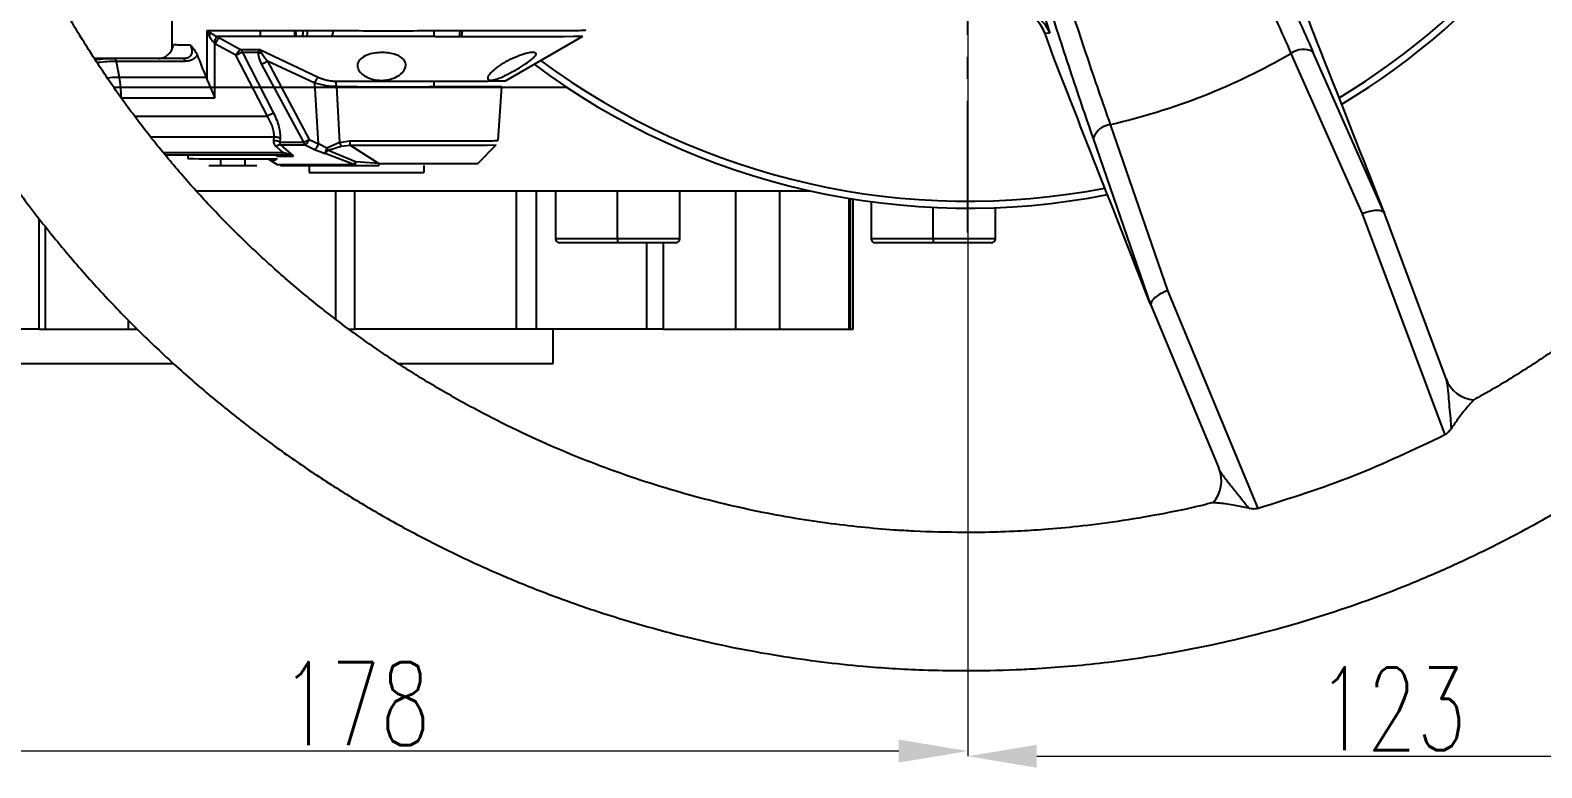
# Model space of a CAD drawing. Header units: millimetres. Extents: x 2063 to 4500, y 825 to 2548.
# Drawn here: x 3079 to 3297.8, y 1162.6 to 1269.4 of the extents above; entities that cross this region are included whole.
import ezdxf

# ---------------------------------------------------------------- set-up
doc = ezdxf.new("R2010")
doc.units = ezdxf.units.MM
doc.linetypes.add('CENTER2', pattern=[28.575, 19.05, -3.175, 3.175, -3.175])
doc.layers.add('2细线层', color=4, linetype='Continuous', lineweight=35)
doc.layers.add('AM_5', color=3, linetype='Continuous', lineweight=25)
doc.styles.add('SLDTEXTSTYLE1', font='txt.shx', dxfattribs={"width": 0.7, "bigfont": 'gbcbig.shx'})
doc.dimstyles.new('SLDDIMSTYLE12$0', dxfattribs={"dimtxt": 12, "dimasz": 10, "dimexe": 0, "dimexo": 0.0625, "dimgap": 0.875, "dimtad": 1, "dimdec": 1, "dimlfac": 1.8, "dimrnd": 1e-09, "dimzin": 12, "dimdsep": 46, "dimtxsty": 'SLDTEXTSTYLE1', "dimcen": 0.09, "dimdle": 8.16, "dimclrd": 3, "dimclre": 3, "dimadec": 0, "dimazin": 3, "dimtfac": 1, "dimtdec": 1, "dimtofl": 0, "dimtmove": 0, "dimatfit": 3, "dimfxl": 0, "dimfrac": 2, "dimtolj": 1, "dimlwd": 5, "dimlwe": 5, "dimarcsym": 0})

# ---------------------------------------------------------------- blocks, each defined once
blk = doc.blocks.new('*U44')
at = {"layer": '2细线层', "color": 0, "linetype": 'CENTER2', "lineweight": -3, "transparency": 16777216}
blk.add_line((-108.5, 0), (-21, 0), dxfattribs=at)
blk = doc.blocks.new('*D69')
at = {"layer": 'AM_5', "color": 3, "lineweight": 5, "transparency": 16777216}
blk.add_line((3214.72, 1348.6), (3214.72, 1164.32), dxfattribs=at)
at = {"layer": 'AM_5', "color": 3, "linetype": 'Continuous', "lineweight": 5, "transparency": 16777216}
for p, q in [((3337.5, 1314.14), (3337.5, 1164.32)), ((3224.72, 1164.32), (3327.5, 1164.32))]:
    blk.add_line(p, q, dxfattribs=at)
at = {"layer": 'AM_5', "color": 3, "transparency": 16777216}
for points in [[(3224.72, 1165.98), (3224.72, 1162.65), (3214.72, 1164.32)], [(3327.5, 1165.98), (3327.5, 1162.65), (3337.5, 1164.32)]]:
    blk.add_solid(points, dxfattribs=at)
at = {"layer": 'Defpoints', "color": 0, "transparency": 16777216}
for p in [(3214.72, 1348.67), (3337.5, 1314.2), (3337.5, 1164.32)]:
    blk.add_point(p, dxfattribs=at)
at = {"layer": 'AM_5', "color": 0, "transparency": 16777216, "insert": (3276.11, 1171.19), "char_height": 12, "attachment_point": 5, "rotation": 360, "style": 'SLDTEXTSTYLE1'}
blk.add_mtext('\\A1;123', dxfattribs=at)
blk = doc.blocks.new('*D70')
at = {"layer": 'AM_5', "color": 3, "lineweight": 5, "transparency": 16777216}
blk.add_line((3214.74, 1348.16), (3214.74, 1165.07), dxfattribs=at)
at = {"layer": 'AM_5', "color": 3, "linetype": 'Continuous', "lineweight": 5, "transparency": 16777216}
for p, q in [((3037.5, 1274.37), (3037.5, 1165.07)), ((3204.74, 1165.07), (3047.5, 1165.07))]:
    blk.add_line(p, q, dxfattribs=at)
at = {"layer": 'AM_5', "color": 3, "transparency": 16777216}
for points in [[(3047.5, 1166.73), (3047.5, 1163.4), (3037.5, 1165.07)], [(3204.74, 1166.73), (3204.74, 1163.4), (3214.74, 1165.07)]]:
    blk.add_solid(points, dxfattribs=at)
at = {"layer": 'Defpoints', "color": 0, "transparency": 16777216}
for p in [(3214.74, 1348.23), (3037.5, 1274.43), (3037.5, 1165.07)]:
    blk.add_point(p, dxfattribs=at)
at = {"layer": 'AM_5', "color": 0, "transparency": 16777216, "insert": (3126.12, 1171.94), "char_height": 12, "attachment_point": 5, "rotation": 360, "style": 'SLDTEXTSTYLE1'}
blk.add_mtext('\\A1;178', dxfattribs=at)
blk = doc.blocks.new('*D51')
at = {"layer": 'AM_5', "color": 3, "linetype": 'Continuous', "lineweight": 5, "transparency": 16777216}
for p, q in [((3214.66, 1348.67), (2890.28, 1348.67)), ((2890.28, 1241.22), (2890.28, 1338.67))]:
    blk.add_line(p, q, dxfattribs=at)
at = {"layer": 'AM_5', "color": 3, "lineweight": 5, "transparency": 16777216}
blk.add_line((2921.52, 1231.22), (2890.28, 1231.22), dxfattribs=at)
at = {"layer": 'AM_5', "color": 3, "transparency": 16777216}
for points in [[(2888.61, 1338.67), (2891.94, 1338.67), (2890.28, 1348.67)], [(2888.61, 1241.22), (2891.94, 1241.22), (2890.28, 1231.22)]]:
    blk.add_solid(points, dxfattribs=at)
at = {"layer": 'Defpoints', "color": 0, "transparency": 16777216}
for p in [(2890.28, 1348.67), (3214.72, 1348.67), (2921.59, 1231.22)]:
    blk.add_point(p, dxfattribs=at)
at = {"layer": 'AM_5', "color": 0, "transparency": 16777216, "insert": (2883.4, 1289.94), "char_height": 12, "attachment_point": 5, "rotation": 90, "style": 'SLDTEXTSTYLE1'}
blk.add_mtext('\\A1;115', dxfattribs=at)

msp = doc.modelspace()

# ---------------------------------------------------------------- linework, layer by layer
at = {"color": 7, "linetype": 'Continuous', "lineweight": 25}
for p, q in [((3222.257, 1282.652), (3226.592, 1268.998)), ((3099.496, 1270.852), (3099.496, 1266.597)), ((3104.648, 1262.183), (3104.648, 1269.393)), ((3104.93, 1268.64), (3104.648, 1269.393)), ((3104.648, 1269.393), (3105.138, 1269.016)), ((3112.348, 1268.512), (3112.348, 1269.376)), ((3117.271, 1269.37), (3117.271, 1268.506)), ((3137.496, 1268.679), (3137.491, 1269.367)), ((3105.752, 1267.476), (3105.577, 1267.66)), ((3105.752, 1259.648), (3105.752, 1267.476)), ((3108.794, 1265.796), (3105.752, 1267.476)), ((3106.075, 1268.524), (3106.422, 1268.341)), ((3106.422, 1268.341), (3109.451, 1266.661)), ((3137.496, 1268.502), (3137.496, 1268.673)), ((3147.794, 1262.095), (3158.995, 1268.563)), ((3226.592, 1268.998), (3225.925, 1268.963)), ((3227.23, 1265.281), (3225.925, 1268.963)), ((3097.585, 1265.346), (3088.334, 1265.341)), ((3088.338, 1265.335), (3091.22, 1265.314)), ((3101.168, 1265.32), (3091.22, 1265.314)), ((3101.389, 1264.918), (3091.44, 1264.912)), ((3091.44, 1264.912), (3091.909, 1262.642)), ((3101.585, 1265.367), (3101.213, 1265.289)), ((3113.336, 1256.986), (3108.794, 1265.796)), ((3109.629, 1266.474), (3109.451, 1266.661)), ((3109.758, 1266.227), (3109.629, 1266.474)), ((3109.758, 1266.227), (3114.247, 1257.418)), ((3112.159, 1266.52), (3111.996, 1266.222)), ((3112.244, 1266.655), (3112.159, 1266.52)), ((3112.159, 1266.52), (3112.382, 1266.46)), ((3112.244, 1266.655), (3120.715, 1262.611)), ((3112.382, 1266.46), (3112.244, 1266.655)), ((3112.557, 1266.071), (3112.382, 1266.46)), ((3120.211, 1261.781), (3113.36, 1264.956)), ((3113.36, 1264.956), (3119.393, 1253.63)), ((3261.502, 1266.074), (3271.825, 1242.834)), ((3275.027, 1242.982), (3264.698, 1266.303)), ((3091.909, 1262.642), (3104.467, 1262.65)), ((3104.467, 1262.65), (3104.648, 1262.183)), ((3118.62, 1253.234), (3112.473, 1264.559)), ((3091.097, 1261.166), (3156.68, 1261.166)), ((3091.097, 1261.166), (3156.68, 1261.166)), ((3120.729, 1252.965), (3120.211, 1261.781)), ((3123.351, 1261.263), (3123.763, 1253.17)), ((3137.496, 1261.265), (3137.496, 1262.06)), ((3146.747, 1253.448), (3147.296, 1261.299)), ((3092.184, 1259.64), (3105.752, 1259.648)), ((3094.141, 1256.974), (3113.336, 1256.986)), ((3096.47, 1253.978), (3114.32, 1253.989)), ((3114.283, 1253.408), (3114.32, 1253.989)), ((3115.188, 1253.821), (3115.162, 1253.239)), ((3241.24, 1229.67), (3232.903, 1253.775)), ((3243.679, 1231.744), (3235.391, 1255.786)), ((3098.261, 1251.716), (3115.582, 1251.727)), ((3115.582, 1251.727), (3114.606, 1252.581)), ((3115.162, 1253.239), (3118.62, 1253.234)), ((3115.221, 1252.826), (3117.111, 1251.174)), ((3116.084, 1251.595), (3115.582, 1251.727)), ((3117.111, 1251.174), (3116.084, 1251.595)), ((3118.823, 1252.82), (3120.181, 1252.155)), ((3119.393, 1253.63), (3120.729, 1252.965)), ((3120.181, 1252.155), (3121.692, 1251.562)), ((3121.969, 1252.356), (3120.729, 1252.965)), ((3123.763, 1253.17), (3121.969, 1252.356)), ((3121.969, 1252.356), (3122.011, 1252.212)), ((3126.085, 1250.354), (3122.051, 1252.073)), ((3123.763, 1253.17), (3125.252, 1253.414)), ((3124.024, 1252.655), (3125.324, 1252.778)), ((3125.324, 1252.778), (3129.471, 1250.114)), ((3143.789, 1250.144), (3146.457, 1252.813)), ((3110.139, 1251.325), (3098.576, 1251.318)), ((3101.848, 1251.32), (3101.848, 1250.839)), ((3104.884, 1249.839), (3106.616, 1249.845)), ((3106.616, 1249.845), (3106.616, 1250.825)), ((3106.616, 1249.845), (3110.08, 1249.845)), ((3110.08, 1250.825), (3110.08, 1249.845)), ((3110.08, 1249.845), (3111.812, 1249.839)), ((3115.362, 1251.328), (3110.139, 1251.325)), ((3113.442, 1250.83), (3114.752, 1250.005)), ((3116.065, 1251.329), (3115.362, 1251.328)), ((3115.421, 1251.354), (3116.073, 1251.338)), ((3115.883, 1251.329), (3116.065, 1251.329)), ((3116.065, 1251.329), (3116.329, 1251.29)), ((3116.329, 1251.29), (3117.111, 1251.174)), ((3119.399, 1249.838), (3119.399, 1248.838)), ((3125.857, 1249.975), (3121.692, 1251.562)), ((3126.01, 1249.841), (3125.989, 1249.822)), ((3125.989, 1249.822), (3129.472, 1249.823)), ((3126.033, 1249.907), (3126.01, 1249.841)), ((3126.085, 1250.354), (3126.061, 1250.074)), ((3129.471, 1250.114), (3126.085, 1250.354)), ((3129.471, 1250.114), (3133.435, 1250.115)), ((3135.981, 1249.83), (3135.981, 1248.83)), ((3103.025, 1246.166), (3191.945, 1246.166)), ((3123.271, 1227.547), (3123.271, 1246.166)), ((3125.986, 1226.166), (3125.986, 1246.166)), ((3149.357, 1246.166), (3149.357, 1226.166)), ((3152.238, 1246.166), (3152.238, 1226.166)), ((3155.047, 1246.166), (3155.047, 1239.266)), ((3173.047, 1239.266), (3173.047, 1246.166)), ((3181.173, 1226.166), (3181.173, 1246.166)), ((3187.533, 1226.166), (3187.533, 1246.166)), ((3197.775, 1226.166), (3197.775, 1245.043)), ((3198.16, 1226.166), (3198.16, 1244.981)), ((3200.721, 1244.604), (3200.721, 1239.266)), ((3218.721, 1239.266), (3218.721, 1243.742)), ((3271.825, 1242.834), (3283.763, 1210.833)), ((3283.965, 1218.974), (3274.966, 1243.177)), ((3080.308, 1226.166), (3080.308, 1242.117)), ((3081.223, 1226.166), (3081.223, 1240.958)), ((3164.047, 1238.666), (3155.647, 1238.666)), ((3164.047, 1239.266), (3164.047, 1238.666)), ((3172.447, 1238.666), (3164.047, 1238.666)), ((3168.205, 1238.666), (3168.205, 1226.166)), ((3170.623, 1238.666), (3170.623, 1226.166)), ((3209.721, 1238.666), (3201.321, 1238.666)), ((3209.721, 1239.266), (3209.721, 1238.666)), ((3218.121, 1238.666), (3209.721, 1238.666)), ((3241.153, 1229.854), (3251.066, 1206.011)), ((3256.757, 1200.192), (3243.679, 1231.744)), ((3080.308, 1226.166), (3028.171, 1226.166)), ((3080.308, 1226.166), (3081.223, 1226.166)), ((3081.223, 1226.166), (3093.219, 1226.166)), ((3093.219, 1226.166), (3093.219, 1227.43)), ((3093.219, 1226.166), (3094.479, 1226.166)), ((3125.108, 1226.166), (3125.986, 1226.166)), ((3149.357, 1226.166), (3125.986, 1226.166)), ((3152.238, 1226.166), (3149.357, 1226.166)), ((3168.205, 1226.166), (3152.238, 1226.166)), ((3154.721, 1221.166), (3154.721, 1226.166)), ((3170.623, 1226.166), (3168.205, 1226.166)), ((3170.623, 1226.166), (3181.173, 1226.166)), ((3181.173, 1226.166), (3187.533, 1226.166)), ((3187.533, 1226.166), (3197.535, 1226.166)), ((3197.535, 1226.166), (3197.775, 1226.166)), ((3197.775, 1226.166), (3198.16, 1226.166)), ((2962.166, 1221.166), (3099.734, 1221.166)), ((3132.299, 1221.166), (3154.721, 1221.166))]:
    msp.add_line(p, q, dxfattribs=at)
at = {"color": 8, "linetype": 'Continuous', "lineweight": 25}
for p, q in [((3164.047, 1239.266), (3164.047, 1246.166)), ((3197.535, 1226.166), (3197.535, 1245.082)), ((3209.721, 1239.266), (3209.721, 1243.785)), ((3155.047, 1239.266), (3164.047, 1239.266)), ((3164.047, 1239.266), (3173.047, 1239.266)), ((3200.721, 1239.266), (3209.721, 1239.266)), ((3209.721, 1239.266), (3218.721, 1239.266))]:
    msp.add_line(p, q, dxfattribs=at)
at = {"color": 7, "linetype": 'Continuous', "lineweight": 25, "flags": 128}
for points in [[(3119.117, 1269.358), (3119.078, 1268.883), (3119.019, 1268.477)], [(3141.13, 1268.505), (3141.187, 1268.897), (3141.226, 1269.364)], [(3091.22, 1265.314), (3091.251, 1265.307), (3091.283, 1265.286), (3091.313, 1265.253), (3091.343, 1265.207), (3091.37, 1265.149), (3091.396, 1265.08), (3091.419, 1265.001), (3091.44, 1264.912)], [(3111.996, 1266.222), (3111.7, 1266.223), (3111.409, 1266.224), (3111.122, 1266.224), (3110.84, 1266.225), (3110.563, 1266.225), (3110.289, 1266.226), (3110.021, 1266.227), (3109.758, 1266.227)], [(3090.199, 1262.559), (3090.898, 1262.613), (3091.909, 1262.642)], [(3123.179, 1262.059), (3124.553, 1262.058), (3125.958, 1262.057), (3127.386, 1262.057), (3128.826, 1262.056), (3130.27, 1262.056), (3131.71, 1262.057), (3133.136, 1262.057), (3134.539, 1262.058)]]:
    msp.add_lwpolyline(points, dxfattribs=at)
at = {"color": 7, "linetype": 'Continuous', "lineweight": 25}
for centre, radius, start, end in [((3214.721, 1348.666), 104, 301.1344, 340.78162), ((3214.721, 1348.666), 105, 301.04134, 340.97173), ((3142.302, 3394.975), 2126.477, 269.874039, 270.449805), ((3091.233, 1244.968), 20.345, 90.03668, 97.54673), ((3091.453, 1244.937), 19.976, 90.03668, 97.56628), ((3120.043, 5509.036), 4242.388, 269.85695, 269.894675), ((3214.721, 1348.666), 104, 233.5234, 281.00798), ((3214.495, 1347.098), 93.672, 282.88972, 300.12054), ((3263.286, 1263.579), 3.068, 62.60529, 125.56074), ((3076.926, 1259.753), 15.259, 359.57667, 10.91491), ((3214.721, 1348.666), 105, 233.28608, 281.10857), ((3130.978, 4175.266), 2914.012, 269.850034, 270.320855), ((3137.561, 2537.729), 1275.675, 269.864263, 270.459581), ((3235.785, 1252.754), 3.058, 97.39752, 160.49784), ((3124.193, 5150.338), 3897.522, 269.868101, 269.921049), ((3131.85, 3687.604), 2434.835, 269.84643, 270.343727), ((3108.441, 2419.474), 1168.654, 269.676774, 270.313028), ((3123.378, 2371.507), 1121.535, 269.559285, 270.126636), ((3120.523, 2747.517), 1496.347, 269.785585, 269.869384), ((3135.994, 2174.974), 924.863, 269.841485, 270.482886), ((3129.695, 5556.189), 4307.364, 269.863044, 270.083616), ((3155.647, 1239.266), 0.6, 180, 270), ((3172.447, 1239.266), 0.6, 270, 0), ((3201.321, 1239.266), 0.6, 180, 270), ((3218.121, 1239.266), 0.6, 270, 0), ((3288.359, 1220.55), 4.668, 199.7383, 265.47923), ((3246.777, 1204.167), 4.668, 317.52481, 23.27152)]:
    msp.add_arc(centre, radius, start, end, dxfattribs=at)
msp.add_ellipse((3129.496, 1274.685), major_axis=(15.33, -38.74), ratio=0.6656463, start_param=4.677315, end_param=4.7599615, dxfattribs=at)
for points, knots in [([(3214.929, 1517.398), (3212.368, 1517.373), (3208.788, 1517.338), (3203.519, 1517.059), (3199.054, 1516.724), (3193.738, 1516.158), (3188.169, 1515.385), (3182.356, 1514.375), (3176.384, 1513.119), (3170.308, 1511.608), (3164.17, 1509.837), (3158.005, 1507.803), (3151.842, 1505.504), (3145.705, 1502.939), (3139.617, 1500.108), (3133.597, 1497.014), (3127.664, 1493.66), (3121.835, 1490.048), (3116.125, 1486.182), (3110.55, 1482.068), (3105.123, 1477.711), (3099.857, 1473.116), (3094.766, 1468.292), (3089.861, 1463.244), (3085.154, 1457.981), (3080.656, 1452.511), (3076.378, 1446.843), (3072.329, 1440.986), (3068.52, 1434.949), (3064.958, 1428.743), (3061.653, 1422.379), (3058.612, 1415.866), (3055.843, 1409.217), (3053.352, 1402.443), (3051.147, 1395.555), (3049.232, 1388.566), (3047.614, 1381.489), (3046.296, 1374.335), (3045.283, 1367.118), (3044.579, 1359.851), (3044.186, 1352.547), (3044.107, 1345.219), (3044.344, 1337.881), (3044.898, 1330.546), (3045.77, 1323.228), (3046.96, 1315.941), (3048.469, 1308.699), (3050.294, 1301.514), (3052.434, 1294.401), (3054.888, 1287.374), (3057.653, 1280.445), (3060.725, 1273.629), (3064.103, 1266.938), (3067.78, 1260.386), (3071.754, 1253.986), (3076.019, 1247.751), (3080.57, 1241.693), (3085.402, 1235.824), (3090.509, 1230.158), (3095.886, 1224.705), (3101.332, 1219.658), (3106.806, 1215.006), (3112.264, 1210.736), (3117.889, 1206.694), (3123.67, 1202.885), (3129.598, 1199.317), (3135.66, 1195.995), (3141.846, 1192.925), (3148.143, 1190.112), (3154.536, 1187.56), (3161.011, 1185.274), (3167.549, 1183.257), (3174.124, 1181.515), (3180.697, 1180.05), (3187.191, 1178.868), (3193.48, 1177.971), (3199.004, 1177.388), (3203.887, 1177.02), (3208.711, 1176.78), (3214.685, 1176.663), (3220.202, 1176.774), (3225.471, 1177.045), (3229.936, 1177.383), (3235.252, 1177.948), (3240.821, 1178.721), (3246.634, 1179.731), (3252.605, 1180.987), (3258.681, 1182.498), (3264.819, 1184.269), (3270.985, 1186.303), (3277.148, 1188.602), (3283.285, 1191.168), (3289.373, 1193.998), (3295.393, 1197.092), (3301.325, 1200.446), (3307.155, 1204.059), (3312.864, 1207.924), (3318.44, 1212.038), (3323.867, 1216.396), (3329.133, 1220.99), (3334.224, 1225.814), (3339.129, 1230.862), (3343.836, 1236.125), (3348.334, 1241.595), (3352.612, 1247.263), (3356.661, 1253.12), (3360.47, 1259.157), (3364.032, 1265.363), (3367.337, 1271.728), (3370.38, 1278.24), (3373.141, 1284.891), (3375.479, 1291.173), (3376.757, 1295.278), (3377.32, 1297.087)], [0, 0, 0, 0, 0.01020738, 0.01427401, 0.02103699, 0.02805607, 0.03558666, 0.0434511, 0.05157826, 0.05991132, 0.06840986, 0.07704394, 0.08579098, 0.09463359, 0.10355821, 0.11255405, 0.12161242, 0.13072624, 0.1398897, 0.14909794, 0.15834689, 0.16763314, 0.17695375, 0.18630622, 0.19568842, 0.20509849, 0.21453484, 0.22399606, 0.23348097, 0.24298851, 0.25251779, 0.26206801, 0.27163852, 0.28122873, 0.29083816, 0.30046642, 0.31011319, 0.31977821, 0.32946132, 0.33916239, 0.34888138, 0.35861831, 0.36837328, 0.37814642, 0.38793798, 0.39774825, 0.40757761, 0.41742653, 0.42729557, 0.4371854, 0.4470968, 0.45703069, 0.46698816, 0.47697044, 0.48697902, 0.49701559, 0.50708218, 0.51718117, 0.52731537, 0.53748817, 0.54770366, 0.5569145, 0.56612256, 0.57532659, 0.5845258, 0.59371913, 0.60290519, 0.61208206, 0.62124705, 0.63039624, 0.63952364, 0.64861966, 0.65766788, 0.66663751, 0.67546331, 0.68397889, 0.69196332, 0.69760555, 0.70350123, 0.71121989, 0.72142727, 0.72549391, 0.73225688, 0.73927596, 0.74680655, 0.754671, 0.76279816, 0.77113122, 0.77962976, 0.78826384, 0.79701087, 0.80585349, 0.81477811, 0.82377394, 0.83283231, 0.84194614, 0.85110959, 0.86031783, 0.86956679, 0.87885303, 0.88817364, 0.89752611, 0.90690831, 0.91631839, 0.92575473, 0.93521596, 0.94470086, 0.95420841, 0.96373768, 0.97328791, 0.98285841, 0.99244862, 1, 1, 1, 1]), ([(3323.08, 1450.99), (3324.04, 1449.99), (3326.53, 1447.397), (3330.311, 1442.984), (3334.443, 1437.781), (3338.343, 1432.376), (3342.013, 1426.789), (3345.439, 1421.028), (3348.614, 1415.104), (3351.527, 1409.029), (3354.172, 1402.815), (3356.54, 1396.472), (3358.625, 1390.015), (3360.42, 1383.456), (3361.919, 1376.808), (3363.118, 1370.084), (3364.012, 1363.298), (3364.598, 1356.464), (3364.871, 1349.596), (3364.83, 1342.709), (3364.473, 1335.816), (3363.798, 1328.932), (3362.804, 1322.072), (3361.493, 1315.25), (3359.864, 1308.481), (3357.918, 1301.779), (3355.658, 1295.16), (3353.086, 1288.636), (3350.205, 1282.223), (3347.019, 1275.936), (3343.531, 1269.787), (3339.746, 1263.791), (3335.67, 1257.962), (3331.307, 1252.313), (3326.663, 1246.857), (3321.744, 1241.608), (3316.735, 1236.752), (3311.68, 1232.28), (3306.622, 1228.182), (3301.395, 1224.306), (3296.001, 1220.675), (3291.525, 1217.877), (3288.801, 1216.381), (3287.974, 1215.927)], [0, 0, 0, 0, 0.0151775, 0.0393292, 0.0635604, 0.0878663, 0.1122429, 0.1366868, 0.161195, 0.1857649, 0.2103945, 0.2350819, 0.2598255, 0.2846241, 0.3094766, 0.3343824, 0.3593409, 0.3843518, 0.409415, 0.4345306, 0.4596989, 0.4849206, 0.5101965, 0.5355275, 0.5609152, 0.5863611, 0.6118672, 0.6374358, 0.6630699, 0.6887726, 0.714548, 0.7404006, 0.7663359, 0.7923603, 0.8184816, 0.8447092, 0.8710544, 0.8948026, 0.918543, 0.942272, 0.9659875, 0.9896862, 1, 1, 1, 1]), ([(3214.112, 1196.709), (3211.712, 1196.746), (3208.353, 1196.798), (3203.411, 1197.102), (3199.221, 1197.459), (3194.234, 1198.05), (3189.013, 1198.85), (3183.567, 1199.887), (3177.979, 1201.171), (3172.3, 1202.71), (3166.571, 1204.508), (3160.828, 1206.568), (3155.097, 1208.892), (3149.405, 1211.48), (3143.773, 1214.33), (3138.222, 1217.44), (3132.769, 1220.806), (3127.431, 1224.426), (3122.225, 1228.292), (3117.166, 1232.401), (3112.268, 1236.745), (3107.545, 1241.318), (3103.009, 1246.111), (3098.673, 1251.117), (3094.549, 1256.326), (3090.646, 1261.73), (3086.977, 1267.317), (3083.551, 1273.078), (3080.376, 1279.002), (3077.463, 1285.077), (3074.818, 1291.292), (3072.45, 1297.634), (3070.365, 1304.091), (3068.57, 1310.65), (3067.07, 1317.299), (3065.872, 1324.023), (3064.975, 1330.808), (3064.4, 1337.642), (3064.125, 1343.709), (3064.177, 1347.493), (3064.198, 1348.986)], [0, 0, 0, 0, 0.0302952, 0.0423856, 0.0624901, 0.08336, 0.1057536, 0.1291426, 0.1533151, 0.1781023, 0.2033838, 0.2290707, 0.2550958, 0.2814075, 0.3079654, 0.3347376, 0.3616982, 0.3888263, 0.4161047, 0.4435189, 0.4710571, 0.4987089, 0.526466, 0.5543209, 0.5822674, 0.6103001, 0.6384144, 0.6666062, 0.6948723, 0.7232096, 0.7516156, 0.7800883, 0.8086258, 0.8372268, 0.86589, 0.8946146, 0.9234, 0.9522458, 0.9811519, 1, 1, 1, 1]), ([(3253.135, 1284.553), (3253.826, 1283.068), (3255.237, 1280.036), (3257.341, 1275.428), (3259.465, 1270.71), (3260.815, 1267.639), (3261.502, 1266.074)], [0, 0, 0, 0, 0.2354209, 0.48057, 0.7354347, 1, 1, 1, 1]), ([(3255.742, 1285.797), (3256.533, 1284.123), (3258.109, 1280.787), (3260.404, 1275.83), (3262.622, 1270.966), (3264.006, 1267.856), (3264.698, 1266.303)], [0, 0, 0, 0, 0.2514799, 0.5012785, 0.7507527, 1, 1, 1, 1]), ([(3274.966, 1243.177), (3272.365, 1249.796), (3267.72, 1261.616), (3263.047, 1273.508), (3260.991, 1278.74)], [0, 0, 0, 0, 0.5600002, 1, 1, 1, 1]), ([(3232.903, 1253.775), (3232.349, 1255.383), (3231.243, 1258.602), (3229.549, 1263.672), (3227.846, 1268.863), (3226.724, 1272.378), (3226.161, 1274.141)], [0, 0, 0, 0, 0.2492462, 0.4987214, 0.7485201, 1, 1, 1, 1]), ([(3235.391, 1255.786), (3234.828, 1257.4), (3233.722, 1260.567), (3232.059, 1265.466), (3230.455, 1270.271), (3229.419, 1273.451), (3228.911, 1275.008)], [0, 0, 0, 0, 0.2645644, 0.5194287, 0.7645782, 1, 1, 1, 1]), ([(3220.992, 1272.447), (3221.692, 1272.421), (3223.092, 1272.371), (3224.686, 1271.504), (3225.905, 1270.383), (3226.363, 1269.46), (3226.592, 1268.998)], [0, 0, 0, 0, 0.2499493, 0.4997481, 0.749457, 1, 1, 1, 1]), ([(3225.925, 1268.963), (3225.586, 1269.641), (3225.001, 1270.811), (3223.743, 1271.718), (3223.073, 1272.01), (3222.947, 1272.065)], [0, 0, 0, 0, 0.5280154, 0.9113192, 1, 1, 1, 1]), ([(3104.648, 1269.393), (3105.706, 1269.39), (3107.822, 1269.384), (3111.869, 1269.376), (3116.402, 1269.371), (3121.353, 1269.367), (3126.551, 1269.365), (3131.841, 1269.364), (3137.058, 1269.366), (3142.043, 1269.37), (3146.641, 1269.376), (3150.712, 1269.383), (3154.128, 1269.392), (3156.798, 1269.401), (3158.58, 1269.412), (3159.469, 1269.421), (3159.402, 1269.427), (3159.38, 1269.429)], [0, 0, 0, 0, 0.0689655, 0.1379311, 0.2068966, 0.2758622, 0.3448277, 0.4137933, 0.4827588, 0.5517244, 0.6206899, 0.6896555, 0.758621, 0.8275866, 0.8965521, 0.9655176, 1, 1, 1, 1]), ([(3117.417, 1269.37), (3117.422, 1269.241), (3117.432, 1269.005), (3117.475, 1268.718), (3117.51, 1268.569), (3117.525, 1268.505)], [0, 0, 0, 0, 0.4100606, 0.74872632, 1, 1, 1, 1]), ([(3118.487, 1269.369), (3118.484, 1269.28), (3118.475, 1269.055), (3118.429, 1268.762), (3118.386, 1268.582), (3118.368, 1268.505)], [0, 0, 0, 0, 0.273688, 0.687255, 1, 1, 1, 1]), ([(3122.834, 1269.366), (3122.827, 1269.255), (3122.806, 1268.938), (3122.708, 1268.673), (3122.646, 1268.502)], [0, 0, 0, 0, 0.35209391, 1, 1, 1, 1]), ([(3141.468, 1268.506), (3141.488, 1268.6), (3141.536, 1268.838), (3141.575, 1269.136), (3141.582, 1269.339), (3141.583, 1269.37)], [0, 0, 0, 0, 0.3601585, 0.9005151, 1, 1, 1, 1]), ([(3097.585, 1265.346), (3097.703, 1265.353), (3097.936, 1265.365), (3098.298, 1265.47), (3098.642, 1265.636), (3099.097, 1265.969), (3099.562, 1266.564), (3099.687, 1267.063), (3099.757, 1267.343)], [0, 0, 0, 0, 0.0980067, 0.1918298, 0.2920342, 0.399514, 0.6638623, 1, 1, 1, 1]), ([(3102.181, 1267.325), (3102.289, 1267.044), (3102.483, 1266.542), (3102.376, 1265.943), (3102.103, 1265.612), (3101.863, 1265.448), (3101.665, 1265.394), (3101.58, 1265.371)], [0, 0, 0, 0, 0.3799305, 0.6784143, 0.7999061, 0.9131646, 1, 1, 1, 1]), ([(3102.181, 1267.325), (3102.373, 1267.127), (3102.728, 1266.759), (3103.042, 1266.133), (3103.187, 1265.845)], [0, 0, 0, 0, 0.5406043, 1, 1, 1, 1]), ([(3104.93, 1268.64), (3104.976, 1268.706), (3105.069, 1268.838), (3105.115, 1268.956), (3105.138, 1269.016)], [0, 0, 0, 0, 0.4999991, 1, 1, 1, 1]), ([(3105.577, 1267.66), (3105.464, 1267.79), (3105.201, 1268.092), (3105.029, 1268.441), (3104.93, 1268.64)], [0, 0, 0, 0, 0.4289776, 1, 1, 1, 1]), ([(3105.138, 1269.016), (3105.294, 1268.916), (3105.569, 1268.739), (3105.922, 1268.589), (3106.075, 1268.524)], [0, 0, 0, 0, 0.56842111, 1, 1, 1, 1]), ([(3105.577, 1267.66), (3105.624, 1267.755), (3105.722, 1267.95), (3105.867, 1268.214), (3105.994, 1268.423), (3106.048, 1268.491), (3106.075, 1268.524)], [0, 0, 0, 0, 0.2432277, 0.5000045, 0.7567789, 1, 1, 1, 1]), ([(3105.752, 1267.476), (3105.805, 1267.575), (3105.916, 1267.778), (3106.106, 1268.049), (3106.287, 1268.256), (3106.378, 1268.313), (3106.422, 1268.341)], [0, 0, 0, 0, 0.2423329, 0.4999383, 0.7575772, 1, 1, 1, 1]), ([(3137.627, 1268.502), (3136.195, 1268.502), (3133.333, 1268.5), (3128.905, 1268.5), (3124.503, 1268.5), (3120.209, 1268.503), (3116.122, 1268.506), (3112.342, 1268.511), (3108.909, 1268.517), (3107.019, 1268.522), (3106.075, 1268.524)], [0, 0, 0, 0, 0.1250002, 0.2500004, 0.3750005, 0.5000006, 0.6250005, 0.7500004, 0.8750002, 1, 1, 1, 1]), ([(3101.58, 1265.371), (3101.562, 1265.365), (3101.439, 1265.323), (3101.293, 1265.321), (3101.168, 1265.32)], [0, 0, 0, 0, 0.1469409, 1, 1, 1, 1]), ([(3101.168, 1265.32), (3101.19, 1265.319), (3101.212, 1265.319), (3101.232, 1265.292), (3101.232, 1265.292)], [0, 0, 0, 0, 0.9902361, 1, 1, 1, 1]), ([(3101.232, 1265.292), (3101.252, 1265.269), (3101.293, 1265.223), (3101.347, 1265.094), (3101.375, 1264.977), (3101.389, 1264.918)], [0, 0, 0, 0, 0.331135, 0.6655675, 1, 1, 1, 1]), ([(3103.187, 1265.845), (3103.089, 1265.705), (3102.898, 1265.431), (3102.466, 1265.141), (3101.96, 1264.953), (3101.583, 1264.93), (3101.389, 1264.918)], [0, 0, 0, 0, 0.2643559, 0.5182914, 0.7521507, 1, 1, 1, 1]), ([(3109.451, 1266.661), (3109.407, 1266.632), (3109.316, 1266.572), (3109.139, 1266.364), (3108.954, 1266.095), (3108.846, 1265.894), (3108.794, 1265.796)], [0, 0, 0, 0, 0.2425915, 0.5000001, 0.7574087, 1, 1, 1, 1]), ([(3109.758, 1266.227), (3109.696, 1266.207), (3109.571, 1266.166), (3109.322, 1266.061), (3109.052, 1265.934), (3108.879, 1265.841), (3108.794, 1265.796)], [0, 0, 0, 0, 0.2443748, 0.5000003, 0.7556255, 1, 1, 1, 1]), ([(3111.996, 1266.222), (3111.994, 1266.115), (3111.991, 1265.886), (3112.119, 1265.319), (3112.326, 1264.874), (3112.473, 1264.559)], [0, 0, 0, 0, 0.205768, 0.4381197, 1, 1, 1, 1]), ([(3112.557, 1266.071), (3112.457, 1266.084), (3112.254, 1266.109), (3112.083, 1266.184), (3111.996, 1266.222)], [0, 0, 0, 0, 0.4911669, 1, 1, 1, 1]), ([(3112.473, 1264.559), (3112.534, 1264.579), (3112.658, 1264.62), (3112.887, 1264.716), (3113.129, 1264.83), (3113.284, 1264.914), (3113.36, 1264.956)], [0, 0, 0, 0, 0.2454955, 0.5000002, 0.7545047, 1, 1, 1, 1]), ([(3113.36, 1264.956), (3113.194, 1265.143), (3112.948, 1265.418), (3112.678, 1265.797), (3112.596, 1265.982), (3112.557, 1266.071)], [0, 0, 0, 0, 0.5250925, 0.7733354, 1, 1, 1, 1]), ([(3133.244, 1263.82), (3133.08, 1263.575), (3132.752, 1263.082), (3131.783, 1262.521), (3130.68, 1262.208), (3129.618, 1262.141), (3128.617, 1262.286), (3127.737, 1262.601), (3126.99, 1263.08), (3126.46, 1263.716), (3126.328, 1264.337), (3126.513, 1264.937), (3126.993, 1265.472), (3127.928, 1265.932), (3129.086, 1266.181), (3130.246, 1266.221), (3131.302, 1266.09), (3132.21, 1265.81), (3132.924, 1265.384), (3133.361, 1264.813), (3133.421, 1264.264), (3133.286, 1263.925), (3133.244, 1263.82)], [0, 0, 0, 0, 0.0630873, 0.1264409, 0.1716731, 0.2170721, 0.2586063, 0.3010345, 0.3488827, 0.4046229, 0.4677415, 0.5043275, 0.5626365, 0.6211682, 0.6738653, 0.7209892, 0.765716, 0.8111393, 0.8597724, 0.9135175, 0.9733138, 1, 1, 1, 1]), ([(3152.102, 1265.713), (3151.943, 1265.543), (3151.625, 1265.203), (3150.694, 1264.533), (3149.521, 1263.796), (3148.168, 1263.052), (3146.954, 1262.496), (3146.048, 1262.21), (3145.489, 1262.168), (3145.221, 1262.332), (3145.23, 1262.597), (3145.424, 1262.989), (3145.895, 1263.529), (3146.867, 1264.282), (3148.126, 1265.025), (3149.505, 1265.653), (3150.725, 1266.065), (3151.607, 1266.243), (3152.114, 1266.222), (3152.301, 1266.048), (3152.168, 1265.825), (3152.102, 1265.713)], [0, 0, 0, 0, 0.0572959, 0.1144064, 0.1768523, 0.2429092, 0.3066203, 0.3511087, 0.3957411, 0.4371029, 0.4799762, 0.5018932, 0.5637013, 0.6253391, 0.691324, 0.755612, 0.8133895, 0.8639885, 0.9099509, 0.954615, 1, 1, 1, 1]), ([(3241.153, 1229.854), (3238.561, 1236.448), (3233.934, 1248.223), (3229.278, 1260.069), (3227.23, 1265.281)], [0, 0, 0, 0, 0.5600004, 1, 1, 1, 1]), ([(3120.211, 1261.781), (3120.249, 1261.87), (3120.325, 1262.051), (3120.459, 1262.295), (3120.595, 1262.496), (3120.675, 1262.573), (3120.715, 1262.611)], [0, 0, 0, 0, 0.2469575, 0.5031703, 0.7576949, 1, 1, 1, 1]), ([(3120.715, 1262.611), (3121.114, 1262.462), (3121.711, 1262.238), (3122.566, 1262.083), (3122.975, 1262.067), (3123.179, 1262.059)], [0, 0, 0, 0, 0.5029054, 0.7521632, 1, 1, 1, 1]), ([(3104.648, 1262.183), (3104.808, 1261.789), (3105.14, 1260.967), (3105.557, 1260.1), (3105.75, 1259.652), (3105.752, 1259.648)], [0, 0, 0, 0, 0.4777794, 0.9949854, 1, 1, 1, 1]), ([(3123.351, 1261.263), (3122.852, 1261.285), (3121.795, 1261.331), (3120.759, 1261.625), (3120.211, 1261.781)], [0, 0, 0, 0, 0.47138522, 1, 1, 1, 1]), ([(3114.247, 1257.418), (3114.186, 1257.395), (3114.062, 1257.35), (3113.826, 1257.244), (3113.576, 1257.12), (3113.415, 1257.03), (3113.336, 1256.986)], [0, 0, 0, 0, 0.2450752, 0.4999959, 0.754919, 1, 1, 1, 1]), ([(3114.32, 1253.989), (3114.315, 1254.222), (3114.304, 1254.694), (3114.042, 1255.725), (3113.619, 1256.482), (3113.336, 1256.986)], [0, 0, 0, 0, 0.2446516, 0.496463, 1, 1, 1, 1]), ([(3114.247, 1257.418), (3114.554, 1256.752), (3115.122, 1255.517), (3115.167, 1254.356), (3115.188, 1253.821)], [0, 0, 0, 0, 0.5395057, 1, 1, 1, 1]), ([(3114.32, 1253.989), (3114.394, 1253.993), (3114.546, 1254.001), (3114.777, 1253.972), (3115, 1253.914), (3115.126, 1253.852), (3115.188, 1253.821)], [0, 0, 0, 0, 0.2424887, 0.4944093, 0.7492399, 1, 1, 1, 1]), ([(3115.162, 1253.239), (3115.1, 1253.27), (3114.975, 1253.333), (3114.751, 1253.392), (3114.515, 1253.421), (3114.36, 1253.412), (3114.283, 1253.408)], [0, 0, 0, 0, 0.2465016, 0.5000043, 0.7535047, 1, 1, 1, 1]), ([(3114.606, 1252.581), (3114.508, 1252.692), (3114.3, 1252.929), (3114.289, 1253.242), (3114.283, 1253.408)], [0, 0, 0, 0, 0.4714528, 1, 1, 1, 1]), ([(3115.221, 1252.826), (3115.174, 1252.824), (3115.079, 1252.82), (3114.921, 1252.771), (3114.761, 1252.693), (3114.657, 1252.618), (3114.606, 1252.581)], [0, 0, 0, 0, 0.24745294, 0.49996774, 0.75249916, 1, 1, 1, 1]), ([(3115.162, 1253.239), (3115.137, 1253.161), (3115.103, 1253.049), (3115.147, 1252.907), (3115.197, 1252.852), (3115.221, 1252.826)], [0, 0, 0, 0, 0.5577985, 0.7889165, 1, 1, 1, 1]), ([(3116.065, 1251.329), (3116.067, 1251.332), (3116.07, 1251.338), (3116.075, 1251.393), (3116.08, 1251.477), (3116.083, 1251.556), (3116.084, 1251.595)], [0, 0, 0, 0, 0.2509657, 0.5042502, 0.7553533, 1, 1, 1, 1]), ([(3118.62, 1253.234), (3118.677, 1253.257), (3118.793, 1253.305), (3118.926, 1253.371), (3118.992, 1253.404)], [0, 0, 0, 0, 0.5000001, 1, 1, 1, 1]), ([(3118.823, 1252.82), (3118.781, 1252.876), (3118.697, 1252.987), (3118.645, 1253.151), (3118.62, 1253.234)], [0, 0, 0, 0, 0.49999998, 1, 1, 1, 1]), ([(3119.393, 1253.63), (3119.349, 1253.543), (3119.26, 1253.366), (3119.105, 1253.127), (3118.953, 1252.93), (3118.865, 1252.856), (3118.823, 1252.82)], [0, 0, 0, 0, 0.2444002, 0.4999702, 0.7555548, 1, 1, 1, 1]), ([(3118.992, 1253.404), (3118.992, 1253.404), (3118.992, 1253.404), (3118.994, 1253.404), (3118.996, 1253.406), (3119, 1253.408), (3119.007, 1253.411), (3119.022, 1253.419), (3119.051, 1253.434), (3119.11, 1253.466), (3119.229, 1253.531), (3119.327, 1253.59), (3119.393, 1253.63)], [0, 0, 0, 0, 0.001045, 0.0030652, 0.0082812, 0.0169208, 0.0325456, 0.063795, 0.126292, 0.2512729, 0.5011292, 1, 1, 1, 1]), ([(3120.729, 1252.965), (3120.687, 1252.88), (3120.602, 1252.704), (3120.455, 1252.466), (3120.308, 1252.269), (3120.223, 1252.192), (3120.181, 1252.155)], [0, 0, 0, 0, 0.2446192, 0.500002, 0.7553836, 1, 1, 1, 1]), ([(3121.692, 1251.562), (3121.713, 1251.616), (3121.748, 1251.706), (3121.82, 1251.905), (3121.891, 1252.114), (3121.943, 1252.277), (3121.969, 1252.356)], [0, 0, 0, 0, 0.3020871, 0.5042566, 0.7573872, 1, 1, 1, 1]), ([(3121.692, 1251.562), (3121.749, 1251.622), (3121.864, 1251.742), (3121.989, 1251.963), (3122.051, 1252.073)], [0, 0, 0, 0, 0.49999976, 1, 1, 1, 1]), ([(3122.011, 1252.212), (3122.011, 1252.212), (3122.011, 1252.212), (3122.011, 1252.211), (3122.012, 1252.21), (3122.012, 1252.207), (3122.014, 1252.202), (3122.017, 1252.191), (3122.023, 1252.171), (3122.035, 1252.13), (3122.045, 1252.096), (3122.051, 1252.073)], [0, 0, 0, 0, 0.0018062, 0.0050143, 0.0156365, 0.0312939, 0.0626084, 0.1252346, 0.2504656, 0.5007583, 1, 1, 1, 1]), ([(3122.051, 1252.073), (3122.166, 1252.098), (3122.48, 1252.168), (3123.147, 1252.368), (3123.68, 1252.543), (3124.024, 1252.655)], [0, 0, 0, 0, 0.1685849, 0.4640042, 1, 1, 1, 1]), ([(3123.763, 1253.17), (3123.802, 1253.076), (3123.88, 1252.889), (3123.976, 1252.733), (3124.024, 1252.655)], [0, 0, 0, 0, 0.5021578, 1, 1, 1, 1]), ([(3125.252, 1253.414), (3126.743, 1253.414), (3129.723, 1253.413), (3134.257, 1253.414), (3138.442, 1253.418), (3142.028, 1253.424), (3144.728, 1253.432), (3146.448, 1253.441), (3146.626, 1253.447), (3146.712, 1253.45)], [0, 0, 0, 0, 0.1441916, 0.2883832, 0.4325748, 0.5767663, 0.7209579, 0.8651495, 1, 1, 1, 1]), ([(3113.679, 1250.831), (3113.685, 1250.828), (3114.008, 1250.661), (3114.176, 1250.65), (3114.34, 1250.64)], [0, 0, 0, 0, 0.01826751, 1, 1, 1, 1]), ([(3114.34, 1250.64), (3114.489, 1250.649), (3114.643, 1250.659), (3114.593, 1250.829), (3114.592, 1250.835)], [0, 0, 0, 0, 0.9654312, 1, 1, 1, 1]), ([(3114.494, 1251.328), (3114.563, 1251.322), (3114.715, 1251.309), (3114.849, 1251.226), (3114.923, 1251.181)], [0, 0, 0, 0, 0.4538423, 1, 1, 1, 1]), ([(3114.923, 1251.181), (3114.865, 1251.183), (3114.787, 1251.187), (3114.673, 1251.225), (3114.643, 1251.234)], [0, 0, 0, 0, 0.73900763, 1, 1, 1, 1]), ([(3119.224, 1249.873), (3118.451, 1249.871), (3116.878, 1249.867), (3115.544, 1249.859), (3115.123, 1249.851), (3115.686, 1249.843), (3117.154, 1249.836), (3119.484, 1249.83), (3122.489, 1249.825), (3124.836, 1249.823), (3125.989, 1249.822)], [0, 0, 0, 0, 0.12285433, 0.25, 0.37714567, 0.5, 0.62285433, 0.75, 0.87714567, 1, 1, 1, 1]), ([(3125.857, 1249.975), (3125.895, 1250.024), (3125.97, 1250.121), (3126.046, 1250.276), (3126.085, 1250.354)], [0, 0, 0, 0, 0.4999999, 1, 1, 1, 1]), ([(3126.061, 1250.074), (3126.057, 1250.058), (3126.048, 1250.024), (3126.042, 1249.992), (3126.04, 1249.951), (3126.035, 1249.928), (3126.033, 1249.908), (3126.033, 1249.907), (3126.033, 1249.907), (3126.033, 1249.907), (3126.033, 1249.907), (3126.033, 1249.907)], [0, 0, 0, 0, 0.2389858, 0.5080398, 0.541991, 0.9779056, 0.9941787, 0.998396, 0.9995247, 0.9999424, 1, 1, 1, 1]), ([(3275.027, 1242.982), (3274.914, 1243.089), (3274.739, 1243.253), (3274.275, 1243.339), (3273.716, 1243.354), (3272.974, 1243.237), (3272.309, 1243.028), (3271.963, 1242.893), (3271.861, 1242.849), (3271.825, 1242.834)], [0, 0, 0, 0, 0.2389954, 0.3678324, 0.4996781, 0.7489725, 0.9246805, 0.9739408, 1, 1, 1, 1]), ([(3274.966, 1243.177), (3274.98, 1243.142), (3275.009, 1243.068), (3275.034, 1242.996), (3275.04, 1242.97), (3275.035, 1242.971), (3275.029, 1242.98), (3275.027, 1242.982)], [0, 0, 0, 0, 0.3325712, 0.6879646, 0.8313814, 0.949784, 1, 1, 1, 1]), ([(3241.24, 1229.67), (3241.241, 1229.664), (3241.243, 1229.649), (3241.232, 1229.663), (3241.203, 1229.727), (3241.172, 1229.805), (3241.153, 1229.854)], [0, 0, 0, 0, 0.1147934, 0.2642503, 0.5426543, 1, 1, 1, 1]), ([(3243.679, 1231.744), (3243.643, 1231.731), (3243.538, 1231.693), (3243.193, 1231.556), (3242.564, 1231.256), (3241.943, 1230.835), (3241.545, 1230.443), (3241.265, 1230.064), (3241.25, 1229.825), (3241.24, 1229.67)], [0, 0, 0, 0, 0.0260711, 0.0753359, 0.2510277, 0.500322, 0.632163, 0.7609985, 1, 1, 1, 1]), ([(3284.744, 1211.783), (3284.71, 1212.262), (3284.637, 1213.311), (3284.469, 1214.884), (3284.331, 1216.548), (3284.213, 1218.036), (3284.037, 1218.7), (3283.965, 1218.974)], [0, 0, 0, 0, 0.1729775, 0.3788008, 0.583252, 0.8278203, 1, 1, 1, 1]), ([(3287.991, 1215.897), (3287.991, 1215.897), (3287.999, 1215.902), (3287.843, 1215.757), (3287.294, 1215.173), (3286.505, 1214.226), (3285.635, 1213.083), (3285.041, 1212.216), (3284.744, 1211.783)], [0, 0, 0, 0, 0.0052395, 0.1256641, 0.3267214, 0.5479449, 0.7742384, 1, 1, 1, 1]), ([(3283.763, 1210.833), (3279.389, 1208.738), (3270.64, 1204.548), (3261.384, 1201.644), (3256.757, 1200.192)], [0, 0, 0, 0, 0.5000005, 1, 1, 1, 1]), ([(3284.744, 1211.783), (3284.629, 1211.623), (3284.424, 1211.334), (3284.068, 1211.005), (3283.837, 1210.875), (3283.763, 1210.833)], [0, 0, 0, 0, 0.4617935, 0.8273361, 1, 1, 1, 1]), ([(3255.42, 1200.211), (3255.138, 1200.561), (3254.525, 1201.321), (3253.537, 1202.559), (3252.702, 1203.598), (3252.101, 1204.384), (3251.764, 1204.843), (3251.464, 1205.28), (3251.21, 1205.684), (3251.11, 1205.911), (3251.066, 1206.011)], [0, 0, 0, 0, 0.1610867, 0.3498451, 0.5866141, 0.6799431, 0.7629076, 0.8357476, 0.9281628, 1, 1, 1, 1]), ([(3250.212, 1201.038), (3249.697, 1200.905), (3247.149, 1200.242), (3242.552, 1199.319), (3236.548, 1198.291), (3230.98, 1197.584), (3226.134, 1197.137), (3221.665, 1196.86), (3217.76, 1196.722), (3215.16, 1196.712), (3214.112, 1196.709)], [0, 0, 0, 0, 0.0437848, 0.2166657, 0.3856416, 0.5451731, 0.6784691, 0.7860719, 0.9137261, 1, 1, 1, 1]), ([(3255.42, 1200.211), (3254.748, 1200.359), (3253.222, 1200.695), (3251.523, 1200.932), (3250.525, 1201.007), (3250.243, 1201.012), (3250.217, 1201.014), (3250.22, 1201.014), (3250.221, 1201.014)], [0, 0, 0, 0, 0.2966806, 0.6733316, 0.8397548, 0.9603625, 0.9947799, 1, 1, 1, 1]), ([(3256.757, 1200.192), (3256.595, 1200.16), (3256.202, 1200.082), (3255.754, 1200.139), (3255.489, 1200.196), (3255.42, 1200.211)], [0, 0, 0, 0, 0.341269, 0.8293072, 1, 1, 1, 1])]:
    msp.add_open_spline(points, degree=3, knots=knots, dxfattribs=at)
for points in [[(3099.757, 1267.343), (3100.006, 1267.34), (3100.502, 1267.334), (3101.621, 1267.328), (3102.181, 1267.325)], [(3101.168, 1265.32), (3100.25, 1265.324), (3098.415, 1265.333), (3097.861, 1265.342), (3097.585, 1265.346)], [(3123.351, 1261.263), (3123.347, 1261.344), (3123.339, 1261.506), (3123.302, 1261.728), (3123.249, 1261.922), (3123.202, 1262.013), (3123.179, 1262.059)], [(3115.362, 1251.328), (3115.383, 1251.333), (3115.425, 1251.343), (3115.486, 1251.426), (3115.54, 1251.551), (3115.568, 1251.668), (3115.582, 1251.727)], [(3125.252, 1253.414), (3125.257, 1253.295), (3125.267, 1253.056), (3125.305, 1252.871), (3125.324, 1252.778)], [(3118.839, 1250.027), (3118.899, 1249.983), (3119.019, 1249.893), (3119.156, 1249.88), (3119.224, 1249.873)], [(3125.989, 1249.822), (3125.965, 1249.829), (3125.919, 1249.842), (3125.878, 1249.931), (3125.857, 1249.975)], [(3129.471, 1250.114), (3129.471, 1250.07), (3129.471, 1249.983), (3129.471, 1249.893), (3129.471, 1249.833), (3129.472, 1249.826), (3129.472, 1249.823)]]:
    msp.add_open_spline(points, degree=3, dxfattribs=at)

# ---------------------------------------------------------------- block references
at = {"layer": '2细线层', "color": 1, "linetype": 'CENTER2', "lineweight": -3, "rotation": 90.00000000000001}
msp.add_blockref('*U44', (3214.721, 1348.666), dxfattribs=at)

# ---------------------------------------------------------------- dimensions: what is measured, and where the dimension line sits
at = {"layer": 'AM_5'}
for base, p1, p2, angle, text, picture, middle in [((2890.276, 1348.666), (2921.587, 1231.223), (3214.721, 1348.666), 270, '115', '*D51', (2883.401, 1289.944)), ((3037.496, 1165.067), (3214.736, 1348.227), (3037.496, 1274.432), 180, '178', '*D70', (3126.116, 1171.942)), ((3337.496, 1164.315), (3214.721, 1348.666), (3337.496, 1314.2), 180, '123', '*D69', (3276.109, 1171.19))]:
    dim = msp.add_linear_dim(base=base, p1=p1, p2=p2, angle=angle, text=text, dimstyle='SLDDIMSTYLE12$0', override={"dimlfac": 1, "dimpost": ''}, dxfattribs=at)
    dim.commit()
    dim.dimension.update_dxf_attribs({"geometry": picture, "text_midpoint": middle})

doc.saveas('drawing.dxf')
